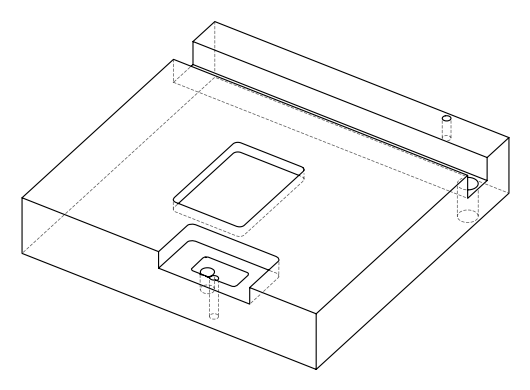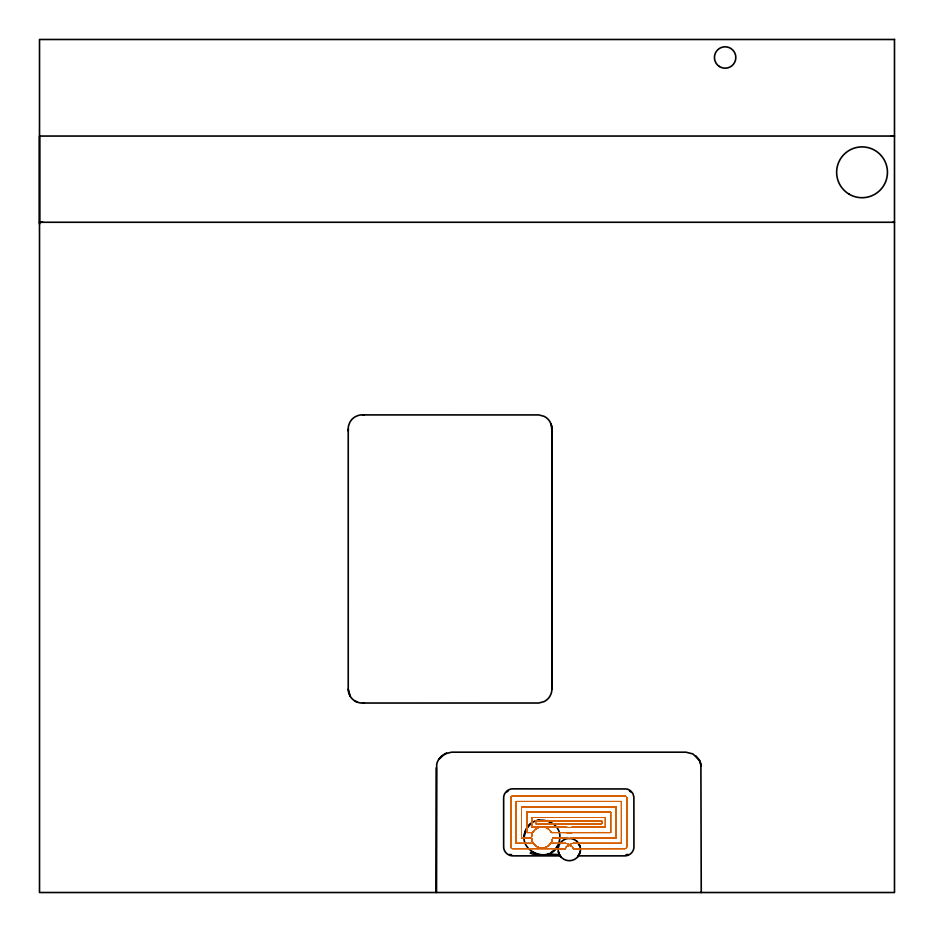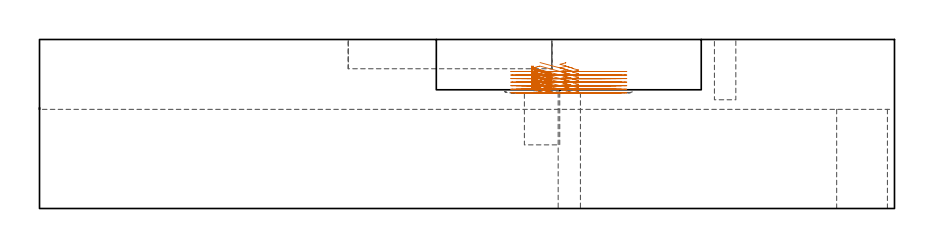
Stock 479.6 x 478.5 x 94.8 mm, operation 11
(PLAN: 14 operations, 10 tool changes, 88.9 min)
(1 SPOT_DRILL | STEP1HOLE_1 | NXT0321_9005460120000 | 0.04 min | 3080 mm3)
(2 SPOT_DRILL_1 | STEP1POCKET | NXT0321_9005460120000 | 0.06 min | 3549 mm3)
(3 SPOT_DRILL_2 | STEP1POCKET_1 | NXT0321_9005460120000 | 0.03 min | 1 mm3)
(4 INDEXABLE_INSERT_DRILL_THROUGH_HOLE_FROM_SOLID | STEP1HOLE | NXT0302_028 | 0.25 min | 60414 mm3)
(5 DRILL_THROUGH_HOLE_INTO_CENTER | STEP1HOLE_1 | NXT0301_042 | 0.29 min | 2613 mm3)
(6 DRILL_TO_ENLARGE_THROUGH_HOLE | STEP1HOLE_1 | NXT0301_096 | 0.3 min | 5891 mm3)
(7 DRILL_BLIND_HOLE_INTO_CENTER | STEP1POCKET | UGT0301_373 | 0.13 min | 3106 mm3)
(8 DRILL_BLIND_HOLE_INTO_CENTER_1 | STEP1POCKET_1 | NXT0301_042 | 0.14 min | 1287 mm3)
(9 DRILL_TO_ENLARGE_BLIND_HOLE | STEP1POCKET_1 | UGT0301_373 | 0.14 min | 2516 mm3)
(10 MILL_ROUGH_BLIND_HOLE_CONTOUR | STEP1POCKET | NXT0201_013 | Spiral | 1.55 min | 11217 mm3)
(11 MILL_RECTANGULAR_POCKET | POCKET_RECTANGULAR_STRAIGHT | UGT0201_086 | Follow Part, ap 2, ae 75% | 29.15 min | 69038 mm3)
(12 MILL_RECTANGULAR_POCKET_1 | POCKET_RECTANGULAR_STRAIGHT_1 | UGT0201_133 | Follow Part, ap 3.75, ae 75% | 16.54 min | 301875 mm3)
(13 MILL_SLOT | SLOT_PARTIAL_RECTANGULAR | UGT0201_133 | Follow Part, ap 3.75, ae 75% | 30.08 min | 251817 mm3)
(14 MILL_RECTANGULAR_SLOT | SLOT_RECTANGULAR | UGT0201_009 | Follow Part, ap 11.25, ae 75% | 10.24 min | 883080 mm3)
(TOOL NXT0321_9005460120000 | NC Spot Drill, 142deg, 12mm, Carbide, Uncoated | D12 PA142 FL30 Z2)
(TOOL NXT0302_028 | Index. Insert Drill 28.5mm [880-D2850L32-03] | D28.5 PA176 FL86 Z2)
(TOOL NXT0301_042 | Carbide Drill 7.1mm [860.1-0710-057A1-MM 2214] | D7.1 PA140 FL85 Z2)
(TOOL NXT0301_096 | Carbide Drill 12.5mm [860.1-1250-063A1-MM 2214] | D12.5 PA140 FL77 Z2)
(TOOL UGT0301_373 | Twist Drill Flat Bottom 12 mm | D12 PA180 FL101 Z2)
(TOOL NXT0201_013 | ENDMILL 10mm | D10 FL30 Z4)
(TOOL UGT0201_086 | End Mill 8 mm | D8 R2 FL19 Z4)
(TOOL UGT0201_133 | Carbide End Mill 15.0 | D15 FL30 Z4)
(TOOL UGT0201_009 | End Mill 45 mm | D45 FL63 Z6)
(OP 11 MILL_RECTANGULAR_POCKET, part 2 of 2)
G0 X295.24 Y25.19 Z81.853
G1 X295.174 Y25.048 Z81.811 F250.
X295.042 Y24.69 Z81.709
X295.025 Y24.6 Z81.684
X292.026 Z80.881
X295.025 Z80.077
X295.042 Y24.69 Z80.053
X295.174 Y25.048 Z79.951
X295.263 Y25.239 Z79.894
X295.562 Y25.638 Z79.76
X295.942 Y25.961 Z79.627
X296.383 Y26.193 Z79.493
X296.587 Y26.251 Z79.436
X296.791 Y26.309 Z79.38
X297.221 Y26.347 Z79.264
X297.65 Y26.301 Z79.148
X298.063 Y26.175 Z79.033
X298.251 Y26.076 Z78.976
X298.7 Y25.765 Z78.829
X299.005 Y25.425 Z78.707
X299.256 Y24.989 Z78.572
X299.343 Y24.769 Z78.509
X299.367 Y24.685 Z78.485
X299.385 Y24.6 Z78.462
X302.375 Z77.661
X299.385 Z76.86
X328.4 F500.
G3 X329.4 Y25.6 R1.
G1 Y53.1
G3 X328.4 Y54.1 R1.
G1 X265.4
G3 X264.4 Y53.1 R1.
G1 Y25.6
G3 X265.4 Y24.6 R1.
G1 X295.025
G0 X280.77 Y38.6 Z81.853
G1 X295.554 Z77.892 F250.
X296.682 Y38.512 Z77.589
X297.205 Y38.429 Z77.447
X297.728 Y38.512 Z77.305
X298.856 Y38.6 Z77.002
X299.385 Z76.86
X315.4 F500.
Y40.1
X278.4
Y38.6
X295.025
G2 X297.205 Y38.429 R14.
X299.385 Y38.6 R14.
G1 X300.385
G0 X280.518 Y25.174 Z79.86
G1 X280.276 Y25.225 Z79.794 F250.
X279.186 Y25.651 Z79.48
X278.469 Y26.115 Z79.251
X278.434 Y26.14 Z79.239
X277.961 Y26.5 Z79.08
X277.264 Y27.245 Z78.807
X276.859 Y27.861 Z78.609
X276.813 Y27.941 Z78.585
X276.543 Y28.421 Z78.437
X276.332 Y28.982 Z78.276
X276.149 Y29.581 Z78.109
X276.058 Y30.101 Z77.967
X276.01 Y30.736 Z77.797
X276.008 Y31.254 Z77.658
X276.093 Y31.858 Z77.494
X276.209 Y32.499 Z77.32
X276.214 Y32.515 Z77.315
X276.676 Y33.653 Z76.986
X276.787 Y33.848 Z76.926
X276.927 Y34.054 Z76.859
X277.015 Y34.179 Z76.818
X277.39 Y34.71 Z76.644
X277.974 Y35.283 Z76.425
X278.58 Y35.779 Z76.215
X279.127 Y36.095 Z76.046
X279.715 Y36.384 Z75.87
X280.269 Y36.556 Z75.715
X280.831 Y36.706 Z75.559
X281.411 Y36.765 Z75.403
X281.989 Y36.803 Z75.247
X282.535 Y36.756 Z75.101
X283.143 Y36.666 Z74.936
X283.393 Y36.6 Z74.867
X295.025 F500.
G2 X297.205 Y36.4 R12.
X299.385 Y36.6 R12.
G1 X317.4
Y42.1
X276.4
Y36.6
X280.433
G0 X276.722 Y28.102 Z79.86
G1 X276.543 Y28.421 Z79.762 F250.
X276.332 Y28.982 Z79.601
X276.149 Y29.581 Z79.434
X276.058 Y30.101 Z79.292
X276.01 Y30.736 Z79.122
X276.008 Y31.254 Z78.983
X276.093 Y31.858 Z78.819
X276.209 Y32.499 Z78.645
X276.214 Y32.515 Z78.64
X276.676 Y33.653 Z78.311
X276.787 Y33.848 Z78.251
X276.927 Y34.054 Z78.184
X277.015 Y34.179 Z78.143
X277.39 Y34.71 Z77.969
X277.974 Y35.283 Z77.75
X278.58 Y35.779 Z77.54
X279.127 Y36.095 Z77.371
X279.715 Y36.384 Z77.195
X280.269 Y36.556 Z77.04
X280.831 Y36.706 Z76.884
X281.411 Y36.765 Z76.728
X281.989 Y36.803 Z76.572
X282.535 Y36.756 Z76.426
X283.143 Y36.666 Z76.261
X283.402 Y36.598 Z76.189
X283.668 Y36.528 Z76.115
X284.276 Y36.29 Z75.94
X284.836 Y36.019 Z75.774
X285.045 Y35.879 Z75.706
X285.421 Y35.624 Z75.585
X285.886 Y35.257 Z75.426
X286.507 Y34.589 Z75.182
X286.555 Y34.536 Z75.162
X286.809 Y34.168 Z75.043
X287.138 Y33.6 Z74.867
X295.025 F500.
G2 X297.205 Y33.332 R9.
X299.385 Y33.6 R9.
G1 X320.4
Y45.1
X273.4
Y33.6
X276.647
G0 X276.016 Y31.315 Z79.86
G1 X276.008 Y31.254 Z79.843 F250.
X276.01 Y30.736 Z79.705
X276.058 Y30.101 Z79.534
X276.149 Y29.581 Z79.393
X276.332 Y28.982 Z79.225
X276.543 Y28.421 Z79.064
X276.813 Y27.941 Z78.917
X276.859 Y27.861 Z78.892
X277.313 Y27.189 Z78.674
X277.839 Y26.624 Z78.467
X277.961 Y26.5 Z78.421
X278.434 Y26.14 Z78.262
X278.469 Y26.115 Z78.25
X279.186 Y25.651 Z78.021
X280.276 Y25.225 Z77.708
X280.817 Y25.111 Z77.559
X281.434 Y25.019 Z77.392
X281.949 Y25.001 Z77.254
X282.568 Y25.047 Z77.088
X283.106 Y25.121 Z76.942
X283.692 Y25.294 Z76.779
X284.33 Y25.513 Z76.598
X284.802 Y25.779 Z76.453
X285.384 Y26.134 Z76.27
X286.008 Y26.685 Z76.047
X286.563 Y27.291 Z75.827
X287. Y27.933 Z75.619
X287.135 Y28.155 Z75.549
X287.203 Y28.3 Z75.506
X287.479 Y29.004 Z75.304
X287.649 Y29.56 Z75.148
X287.666 Y29.665 Z75.119
X287.735 Y30.125 Z74.995
X287.789 Y30.6 Z74.867
X295.025 F500.
G2 X297.205 Y30.19 R6.
X299.385 Y30.6 R6.
G1 X323.4
Y48.1
X270.4
Y30.6
X276.02
G0 X277.095 Y34.292 Z79.86
G1 X276.787 Y33.848 Z79.715 F250.
X276.676 Y33.653 Z79.655
X276.65 Y33.609 Z79.641
X276.209 Y32.499 Z79.321
X276.093 Y31.858 Z79.147
X276.008 Y31.254 Z78.983
X276.01 Y30.736 Z78.845
X276.058 Y30.101 Z78.674
X276.149 Y29.581 Z78.532
X276.332 Y28.982 Z78.365
X276.543 Y28.421 Z78.204
X276.813 Y27.941 Z78.056
X276.859 Y27.861 Z78.032
X277.313 Y27.189 Z77.814
X277.839 Y26.624 Z77.607
X277.961 Y26.5 Z77.561
X278.434 Y26.14 Z77.402
X278.469 Y26.115 Z77.39
X279.186 Y25.651 Z77.161
X280.276 Y25.225 Z76.848
X280.817 Y25.111 Z76.699
X281.434 Y25.019 Z76.532
X281.949 Y25.001 Z76.394
X282.568 Y25.047 Z76.228
X283.106 Y25.121 Z76.082
X283.692 Y25.294 Z75.919
X284.33 Y25.513 Z75.738
X284.802 Y25.779 Z75.593
X285.384 Y26.134 Z75.41
X286.008 Y26.685 Z75.187
X286.563 Y27.291 Z74.967
X286.773 Y27.6 Z74.867
X295.025 F500.
G2 X297.205 Y26.661 R3.
X299.385 Y27.6 R3.
G1 X326.4
Y51.1
X267.4
Y27.6
X277.03
G0 X295.24 Y25.19 Z79.86
G1 X295.174 Y25.048 Z79.818 F250.
X295.042 Y24.69 Z79.716
X295.025 Y24.6 Z79.691
X292.026 Z78.888
X295.025 Z78.084
X295.042 Y24.69 Z78.059
X295.174 Y25.048 Z77.957
X295.263 Y25.239 Z77.901
X295.562 Y25.638 Z77.767
X295.942 Y25.961 Z77.633
X296.383 Y26.193 Z77.5
X296.587 Y26.251 Z77.443
X296.791 Y26.309 Z77.386
X297.221 Y26.347 Z77.271
X297.65 Y26.301 Z77.155
X298.063 Y26.175 Z77.039
X298.251 Y26.076 Z76.982
X298.7 Y25.765 Z76.836
X299.005 Y25.425 Z76.713
X299.256 Y24.989 Z76.579
X299.343 Y24.769 Z76.515
X299.367 Y24.685 Z76.492
X299.385 Y24.6 Z76.469
X302.375 Z75.668
X299.385 Z74.867
X328.4 F500.
G3 X329.4 Y25.6 R1.
G1 Y53.1
G3 X328.4 Y54.1 R1.
G1 X265.4
G3 X264.4 Y53.1 R1.
G1 Y25.6
G3 X265.4 Y24.6 R1.
G1 X295.025
G0 X280.77 Y38.6 Z79.86
G1 X295.554 Z75.899 F250.
X296.682 Y38.512 Z75.595
X297.205 Y38.429 Z75.453
X297.728 Y38.512 Z75.312
X298.856 Y38.6 Z75.008
X299.385 Z74.867
X315.4 F500.
Y40.1
X278.4
Y38.6
X295.025
G2 X297.205 Y38.429 R14.
X299.385 Y38.6 R14.
G1 X300.385
G0 X280.518 Y25.174 Z77.867
G1 X280.276 Y25.225 Z77.8 F250.
X279.186 Y25.651 Z77.487
X278.462 Y26.12 Z77.255
X278.438 Y26.136 Z77.248
X277.96 Y26.501 Z77.087
X277.264 Y27.245 Z76.814
X276.862 Y27.856 Z76.617
X276.754 Y28.046 Z76.559
X276.543 Y28.422 Z76.443
X276.334 Y28.979 Z76.284
X276.149 Y29.581 Z76.115
X276.058 Y30.102 Z75.973
X276.01 Y30.727 Z75.806
X276.008 Y31.255 Z75.664
X276.091 Y31.849 Z75.503
X276.208 Y32.496 Z75.327
X276.214 Y32.515 Z75.322
X276.374 Y32.93 Z75.203
X276.65 Y33.609 Z75.006
X276.788 Y33.849 Z74.932
X276.92 Y34.044 Z74.869
X277.389 Y34.708 Z74.651
X277.976 Y35.284 Z74.431
X278.581 Y35.78 Z74.221
X279.118 Y36.091 Z74.055
X279.715 Y36.385 Z73.877
X280.259 Y36.554 Z73.724
X280.832 Y36.707 Z73.565
X281.401 Y36.764 Z73.412
X281.991 Y36.803 Z73.254
X282.526 Y36.758 Z73.11
X283.143 Y36.666 Z72.942
X283.393 Y36.6 Z72.873
X295.019 F500.
G2 X297.202 Y36.4 R12.
X299.385 Y36.6 R12.
G1 X317.4
Y42.1
X276.4
Y36.6
X280.433
G0 X276.722 Y28.103 Z77.867
G1 X276.543 Y28.422 Z77.769 F250.
X276.334 Y28.979 Z77.609
X276.149 Y29.581 Z77.44
X276.058 Y30.102 Z77.298
X276.01 Y30.727 Z77.131
X276.008 Y31.255 Z76.989
X276.091 Y31.849 Z76.828
X276.208 Y32.496 Z76.652
X276.214 Y32.515 Z76.647
X276.374 Y32.93 Z76.528
X276.65 Y33.609 Z76.331
X276.788 Y33.849 Z76.257
X276.92 Y34.044 Z76.194
X277.389 Y34.708 Z75.976
X277.976 Y35.284 Z75.756
X278.581 Y35.78 Z75.546
X279.118 Y36.091 Z75.38
X279.715 Y36.385 Z75.202
X280.259 Y36.554 Z75.049
X280.832 Y36.707 Z74.89
X281.401 Y36.764 Z74.737
X281.991 Y36.803 Z74.579
X282.526 Y36.758 Z74.435
X283.143 Y36.666 Z74.268
X283.67 Y36.527 Z74.122
X284.267 Y36.294 Z73.95
X284.836 Y36.019 Z73.78
X285.039 Y35.883 Z73.715
X285.422 Y35.623 Z73.591
X285.885 Y35.258 Z73.433
X286.505 Y34.592 Z73.189
X286.556 Y34.534 Z73.168
X286.805 Y34.176 Z73.052
X287.138 Y33.6 Z72.873
X295.019 F500.
G2 X297.202 Y33.331 R9.
X299.385 Y33.6 R9.
G1 X320.4
Y45.1
X273.4
Y33.6
X276.647
G0 X276.016 Y31.315 Z77.867
G1 X276.008 Y31.255 Z77.85 F250.
X276.01 Y30.727 Z77.709
X276.058 Y30.102 Z77.541
X276.149 Y29.581 Z77.399
X276.334 Y28.979 Z77.231
X276.543 Y28.422 Z77.071
X276.754 Y28.046 Z76.955
X276.862 Y27.856 Z76.897
X277.264 Y27.245 Z76.701
X277.313 Y27.189 Z76.681
X277.845 Y26.617 Z76.472
X277.96 Y26.501 Z76.428
X278.438 Y26.136 Z76.267
X278.462 Y26.12 Z76.259
X279.186 Y25.651 Z76.028
X280.276 Y25.225 Z75.714
X280.817 Y25.111 Z75.566
X281.434 Y25.019 Z75.399
X281.949 Y25.001 Z75.261
X282.568 Y25.047 Z75.095
X283.106 Y25.121 Z74.949
X283.692 Y25.294 Z74.785
X284.331 Y25.513 Z74.604
X284.802 Y25.779 Z74.46
X285.384 Y26.134 Z74.277
X286.009 Y26.686 Z74.054
X286.563 Y27.291 Z73.834
X287. Y27.933 Z73.625
X287.135 Y28.155 Z73.556
X287.205 Y28.304 Z73.512
X287.478 Y29.004 Z73.31
X287.649 Y29.56 Z73.155
X287.666 Y29.665 Z73.126
X287.736 Y30.129 Z73.
X287.789 Y30.6 Z72.873
X295.019 F500.
G2 X297.202 Y30.189 R6.
X299.385 Y30.6 R6.
G1 X323.4
Y48.1
X270.4
Y30.6
X276.02
G0 X277.095 Y34.291 Z77.867
G1 X276.92 Y34.044 Z77.786 F250.
X276.788 Y33.849 Z77.722
X276.65 Y33.609 Z77.648
X276.208 Y32.496 Z77.327
X276.091 Y31.849 Z77.151
X276.008 Y31.255 Z76.99
X276.01 Y30.727 Z76.849
X276.058 Y30.102 Z76.681
X276.149 Y29.581 Z76.539
X276.334 Y28.979 Z76.37
X276.543 Y28.422 Z76.211
X276.754 Y28.046 Z76.095
X276.862 Y27.856 Z76.037
X277.264 Y27.245 Z75.841
X277.313 Y27.189 Z75.821
X277.845 Y26.617 Z75.612
X277.96 Y26.501 Z75.568
X278.438 Y26.136 Z75.407
X278.462 Y26.12 Z75.399
X279.186 Y25.651 Z75.168
X280.276 Y25.225 Z74.854
X280.817 Y25.111 Z74.706
X281.434 Y25.019 Z74.539
X281.949 Y25.001 Z74.401
X282.568 Y25.047 Z74.235
X283.106 Y25.121 Z74.089
X283.692 Y25.294 Z73.925
X284.331 Y25.513 Z73.744
X284.802 Y25.779 Z73.599
X285.384 Y26.134 Z73.417
X286.009 Y26.686 Z73.193
X286.563 Y27.291 Z72.974
X286.773 Y27.6 Z72.873
X295.019 F500.
G2 X297.202 Y26.658 R3.
X299.385 Y27.6 R3.
G1 X326.4
Y51.1
X267.4
Y27.6
X277.03
G0 X295.244 Y25.193 Z77.867
G1 X295.067 Y24.806 Z77.753 F250.
X295.019 Y24.6 Z77.696
X292.026 Z76.894
X295.019 Z76.091
X295.067 Y24.806 Z76.035
X295.272 Y25.254 Z75.903
X295.57 Y25.647 Z75.771
X295.946 Y25.965 Z75.639
X296.383 Y26.193 Z75.507
X296.586 Y26.251 Z75.45
X296.79 Y26.309 Z75.393
X297.221 Y26.347 Z75.277
X297.65 Y26.302 Z75.162
X298.063 Y26.176 Z75.046
X298.25 Y26.076 Z74.989
X298.7 Y25.765 Z74.842
X299.005 Y25.425 Z74.72
X299.256 Y24.989 Z74.585
X299.343 Y24.769 Z74.522
X299.367 Y24.685 Z74.499
X299.385 Y24.6 Z74.475
X302.375 Z73.674
X299.385 Z72.873
X328.4 F500.
G3 X329.4 Y25.6 R1.
G1 Y53.1
G3 X328.4 Y54.1 R1.
G1 X265.4
G3 X264.4 Y53.1 R1.
G1 Y25.6
G3 X265.4 Y24.6 R1.
G1 X295.019
G0 X280.77 Y38.6 Z77.867
G1 X295.549 Z73.907 F250.
X296.679 Y38.511 Z73.603
X297.202 Y38.429 Z73.461
X297.725 Y38.511 Z73.319
X298.856 Y38.6 Z73.015
X299.385 Z72.873
X315.4 F500.
Y40.1
X278.4
Y38.6
X295.019
G2 X297.202 Y38.429 R14.
X299.385 Y38.6 R14.
G1 X300.385
G0 X280.518 Y25.174 Z75.873
G1 X280.274 Y25.225 Z75.806 F250.
X279.185 Y25.651 Z75.493
X278.482 Y26.106 Z75.269
X278.438 Y26.136 Z75.254
X277.96 Y26.501 Z75.093
X277.264 Y27.245 Z74.82
X276.862 Y27.856 Z74.624
X276.753 Y28.048 Z74.565
X276.543 Y28.422 Z74.45
X276.334 Y28.979 Z74.291
X276.149 Y29.581 Z74.122
X276.058 Y30.102 Z73.98
X276.01 Y30.727 Z73.812
X276.008 Y31.255 Z73.671
X276.091 Y31.849 Z73.51
X276.208 Y32.496 Z73.334
X276.214 Y32.515 Z73.328
X276.374 Y32.93 Z73.209
X276.65 Y33.609 Z73.013
X276.788 Y33.849 Z72.939
X276.92 Y34.044 Z72.876
X277.389 Y34.708 Z72.658
X277.976 Y35.284 Z72.437
X278.581 Y35.78 Z72.228
X279.118 Y36.091 Z72.062
X279.715 Y36.385 Z71.883
X280.259 Y36.554 Z71.731
X280.832 Y36.707 Z71.572
X281.401 Y36.764 Z71.419
X281.991 Y36.803 Z71.26
X282.526 Y36.758 Z71.116
X283.143 Y36.666 Z70.949
X283.393 Y36.6 Z70.88
X295.019 F500.
G2 X297.202 Y36.4 R12.
X299.385 Y36.6 R12.
G1 X317.4
Y42.1
X276.4
Y36.6
X280.433
G0 X276.722 Y28.103 Z75.873
G1 X276.543 Y28.422 Z75.775 F250.
X276.334 Y28.979 Z75.616
X276.149 Y29.581 Z75.447
X276.058 Y30.102 Z75.305
X276.01 Y30.727 Z75.137
X276.008 Y31.255 Z74.996
X276.091 Y31.849 Z74.835
X276.208 Y32.496 Z74.659
X276.214 Y32.515 Z74.653
X276.374 Y32.93 Z74.534
X276.65 Y33.609 Z74.338
X276.788 Y33.849 Z74.264
X276.92 Y34.044 Z74.201
X277.389 Y34.708 Z73.983
X277.976 Y35.284 Z73.763
X278.581 Y35.78 Z73.553
X279.118 Y36.091 Z73.387
X279.715 Y36.385 Z73.208
X280.259 Y36.554 Z73.056
X280.832 Y36.707 Z72.897
X281.401 Y36.764 Z72.744
X281.991 Y36.803 Z72.585
X282.526 Y36.758 Z72.441
X283.143 Y36.666 Z72.274
X283.67 Y36.527 Z72.128
X284.267 Y36.294 Z71.956
X284.836 Y36.019 Z71.787
X285.039 Y35.883 Z71.722
X285.422 Y35.623 Z71.598
X285.885 Y35.258 Z71.44
X286.505 Y34.592 Z71.196
X286.556 Y34.534 Z71.175
X286.805 Y34.176 Z71.058
X287.138 Y33.6 Z70.88
X295.019 F500.
G2 X297.202 Y33.331 R9.
X299.385 Y33.6 R9.
G1 X320.4
Y45.1
X273.4
Y33.6
X276.647
G0 X276.016 Y31.315 Z75.873
G1 X276.008 Y31.255 Z75.857 F250.
X276.01 Y30.727 Z75.716
X276.058 Y30.102 Z75.548
X276.149 Y29.581 Z75.406
X276.334 Y28.979 Z75.237
X276.543 Y28.422 Z75.078
X276.753 Y28.048 Z74.963
X276.862 Y27.856 Z74.904
X277.264 Y27.245 Z74.708
X277.313 Y27.189 Z74.688
X277.845 Y26.617 Z74.479
X277.96 Y26.501 Z74.435
X278.438 Y26.136 Z74.274
X278.482 Y26.106 Z74.259
X279.185 Y25.651 Z74.035
X280.274 Y25.225 Z73.721
X280.817 Y25.111 Z73.573
X281.434 Y25.019 Z73.406
X281.949 Y25.001 Z73.268
X282.568 Y25.047 Z73.101
X283.106 Y25.121 Z72.956
X283.692 Y25.294 Z72.792
X284.331 Y25.513 Z72.611
X284.802 Y25.779 Z72.466
X285.386 Y26.136 Z72.283
X286.008 Y26.685 Z72.06
X286.563 Y27.291 Z71.84
X287. Y27.933 Z71.632
X287.135 Y28.155 Z71.563
X287.205 Y28.304 Z71.518
X287.478 Y29.004 Z71.317
X287.649 Y29.56 Z71.161
X287.675 Y29.716 Z71.119
X287.736 Y30.127 Z71.008
X287.789 Y30.6 Z70.88
X295.019 F500.
G2 X297.202 Y30.189 R6.
X299.385 Y30.6 R6.
G1 X323.4
Y48.1
X270.4
Y30.6
X276.02
G0 X277.095 Y34.291 Z75.873
G1 X276.92 Y34.044 Z75.792 F250.
X276.788 Y33.849 Z75.729
X276.65 Y33.609 Z75.655
X276.208 Y32.496 Z75.334
X276.091 Y31.849 Z75.158
X276.008 Y31.255 Z74.997
X276.01 Y30.727 Z74.856
X276.058 Y30.102 Z74.688
X276.149 Y29.581 Z74.546
X276.334 Y28.979 Z74.377
X276.543 Y28.422 Z74.218
X276.753 Y28.048 Z74.103
X276.862 Y27.856 Z74.044
X277.264 Y27.245 Z73.848
X277.313 Y27.189 Z73.828
X277.845 Y26.617 Z73.618
X277.96 Y26.501 Z73.575
X278.438 Y26.136 Z73.414
X278.482 Y26.106 Z73.399
X279.185 Y25.651 Z73.175
X280.274 Y25.225 Z72.861
X280.817 Y25.111 Z72.713
X281.434 Y25.019 Z72.546
X281.949 Y25.001 Z72.408
X282.568 Y25.047 Z72.241
X283.106 Y25.121 Z72.096
X283.692 Y25.294 Z71.932
X284.331 Y25.513 Z71.751
X284.802 Y25.779 Z71.606
X285.386 Y26.136 Z71.423
X286.008 Y26.685 Z71.2
X286.563 Y27.291 Z70.98
X286.773 Y27.6 Z70.88
X295.019 F500.
G2 X297.202 Y26.658 R3.
X299.385 Y27.6 R3.
G1 X326.4
Y51.1
X267.4
Y27.6
X277.03
G0 X295.244 Y25.193 Z75.873
G1 X295.067 Y24.806 Z75.759 F250.
X295.019 Y24.6 Z75.703
X292.026 Z74.9
X295.019 Z74.098
X295.067 Y24.806 Z74.041
X295.272 Y25.254 Z73.909
X295.57 Y25.647 Z73.777
X295.946 Y25.965 Z73.645
X296.383 Y26.193 Z73.513
X296.586 Y26.251 Z73.457
X296.79 Y26.309 Z73.4
X297.221 Y26.347 Z73.284
X297.65 Y26.302 Z73.168
X298.063 Y26.176 Z73.053
X298.25 Y26.076 Z72.996
X298.7 Y25.765 Z72.849
X299.005 Y25.425 Z72.727
X299.256 Y24.989 Z72.592
X299.343 Y24.769 Z72.529
X299.367 Y24.685 Z72.505
X299.385 Y24.6 Z72.482
X302.375 Z71.681
X299.385 Z70.88
X328.4 F500.
G3 X329.4 Y25.6 R1.
G1 Y53.1
G3 X328.4 Y54.1 R1.
G1 X265.4
G3 X264.4 Y53.1 R1.
G1 Y25.6
G3 X265.4 Y24.6 R1.
G1 X295.019
G0 X280.77 Y38.6 Z75.873
G1 X295.549 Z71.913 F250.
X296.679 Y38.511 Z71.609
X297.202 Y38.429 Z71.468
X297.725 Y38.511 Z71.326
X298.856 Y38.6 Z71.022
X299.385 Z70.88
X315.4 F500.
Y40.1
X278.4
Y38.6
X295.019
G2 X297.202 Y38.429 R14.
X299.385 Y38.6 R14.
G1 X300.385
G0 X280.518 Y25.174 Z73.88
G1 X280.274 Y25.225 Z73.813 F250.
X279.185 Y25.651 Z73.5
X278.482 Y26.106 Z73.275
X278.438 Y26.136 Z73.261
X277.96 Y26.501 Z73.1
X277.264 Y27.245 Z72.827
X276.855 Y27.867 Z72.627
X276.543 Y28.422 Z72.457
X276.334 Y28.979 Z72.297
X276.149 Y29.581 Z72.129
X276.058 Y30.102 Z71.987
X276.01 Y30.727 Z71.819
X276.008 Y31.255 Z71.678
X276.091 Y31.849 Z71.517
X276.208 Y32.496 Z71.341
X276.214 Y32.515 Z71.335
X276.374 Y32.93 Z71.216
X276.65 Y33.609 Z71.02
X276.788 Y33.849 Z70.945
X276.92 Y34.044 Z70.882
X277.39 Y34.708 Z70.664
X277.98 Y35.288 Z70.443
X278.58 Y35.779 Z70.235
X279.118 Y36.091 Z70.068
X279.715 Y36.385 Z69.89
X280.259 Y36.554 Z69.737
X280.832 Y36.707 Z69.578
X281.401 Y36.764 Z69.425
X281.991 Y36.803 Z69.267
X282.526 Y36.758 Z69.123
X283.143 Y36.666 Z68.956
X283.393 Y36.6 Z68.887
X295.019 F500.
G2 X297.202 Y36.4 R12.
X299.385 Y36.6 R12.
G1 X317.4
Y42.1
X276.4
Y36.6
X280.433
G0 X276.722 Y28.103 Z73.88
G1 X276.543 Y28.422 Z73.782 F250.
X276.334 Y28.979 Z73.622
X276.149 Y29.581 Z73.454
X276.058 Y30.102 Z73.312
X276.01 Y30.727 Z73.144
X276.008 Y31.255 Z73.003
X276.091 Y31.849 Z72.842
X276.208 Y32.496 Z72.666
X276.214 Y32.515 Z72.66
X276.374 Y32.93 Z72.541
X276.65 Y33.609 Z72.345
X276.788 Y33.849 Z72.271
X276.92 Y34.044 Z72.207
X277.39 Y34.708 Z71.989
X277.98 Y35.288 Z71.768
X278.58 Y35.779 Z71.56
X279.118 Y36.091 Z71.393
X279.715 Y36.385 Z71.215
X280.259 Y36.554 Z71.062
X280.832 Y36.707 Z70.903
X281.401 Y36.764 Z70.75
X281.991 Y36.803 Z70.592
X282.526 Y36.758 Z70.448
X283.143 Y36.666 Z70.281
X283.67 Y36.527 Z70.135
X284.267 Y36.294 Z69.963
X284.836 Y36.019 Z69.794
X285.039 Y35.883 Z69.728
X285.422 Y35.623 Z69.604
X285.885 Y35.258 Z69.446
X286.505 Y34.592 Z69.203
X286.556 Y34.534 Z69.182
X286.805 Y34.176 Z69.065
X287.138 Y33.6 Z68.887
X295.019 F500.
G2 X297.202 Y33.331 R9.
X299.385 Y33.6 R9.
G1 X320.4
Y45.1
X273.4
Y33.6
X276.647
G0 X276.016 Y31.315 Z73.88
G1 X276.008 Y31.255 Z73.864 F250.
X276.01 Y30.727 Z73.722
X276.058 Y30.102 Z73.554
X276.149 Y29.581 Z73.413
X276.334 Y28.979 Z73.244
X276.543 Y28.422 Z73.084
X276.855 Y27.867 Z72.914
X277.264 Y27.245 Z72.714
X277.313 Y27.189 Z72.694
X277.845 Y26.617 Z72.485
X277.96 Y26.501 Z72.441
X278.438 Y26.136 Z72.28
X278.482 Y26.106 Z72.266
X279.185 Y25.651 Z72.042
X280.274 Y25.225 Z71.728
X280.817 Y25.111 Z71.58
X281.434 Y25.019 Z71.412
X281.949 Y25.001 Z71.274
X282.568 Y25.047 Z71.108
X283.106 Y25.121 Z70.962
X283.692 Y25.294 Z70.799
X284.331 Y25.513 Z70.618
X284.802 Y25.779 Z70.473
X285.386 Y26.136 Z70.29
X286.008 Y26.685 Z70.067
X286.563 Y27.291 Z69.847
X287. Y27.933 Z69.639
X287.135 Y28.155 Z69.569
X287.205 Y28.304 Z69.525
X287.478 Y29.004 Z69.324
X287.649 Y29.56 Z69.168
X287.675 Y29.716 Z69.125
X287.736 Y30.127 Z69.014
X287.789 Y30.6 Z68.887
X295.019 F500.
G2 X297.202 Y30.189 R6.
X299.385 Y30.6 R6.
G1 X323.4
Y48.1
X270.4
Y30.6
X276.02
G0 X277.095 Y34.291 Z73.88
G1 X276.92 Y34.044 Z73.799 F250.
X276.788 Y33.849 Z73.736
X276.65 Y33.609 Z73.662
X276.208 Y32.496 Z73.341
X276.091 Y31.849 Z73.165
X276.008 Y31.255 Z73.004
X276.01 Y30.727 Z72.862
X276.058 Y30.102 Z72.694
X276.149 Y29.581 Z72.552
X276.334 Y28.979 Z72.384
X276.543 Y28.422 Z72.224
X276.855 Y27.867 Z72.054
X277.264 Y27.245 Z71.854
X277.313 Y27.189 Z71.834
X277.845 Y26.617 Z71.625
X277.96 Y26.501 Z71.581
X278.438 Y26.136 Z71.42
X278.482 Y26.106 Z71.406
X279.185 Y25.651 Z71.181
X280.274 Y25.225 Z70.868
X280.817 Y25.111 Z70.719
X281.434 Y25.019 Z70.552
X281.949 Y25.001 Z70.414
X282.568 Y25.047 Z70.248
X283.106 Y25.121 Z70.102
X283.692 Y25.294 Z69.939
X284.331 Y25.513 Z69.758
X284.802 Y25.779 Z69.613
X285.386 Y26.136 Z69.429
X286.008 Y26.685 Z69.207
X286.563 Y27.291 Z68.987
X286.773 Y27.6 Z68.887
X295.019 F500.
G2 X297.202 Y26.658 R3.
X299.385 Y27.6 R3.
G1 X326.4
Y51.1
X267.4
Y27.6
X277.03
G0 X295.244 Y25.193 Z73.88
G1 X295.067 Y24.806 Z73.766 F250.
X295.019 Y24.6 Z73.709
X292.026 Z72.907
X295.019 Z72.105
X295.067 Y24.806 Z72.048
X295.272 Y25.254 Z71.916
X295.57 Y25.647 Z71.784
X295.946 Y25.965 Z71.652
X296.383 Y26.193 Z71.52
X296.586 Y26.251 Z71.463
X296.79 Y26.309 Z71.407
X297.221 Y26.347 Z71.291
X297.65 Y26.302 Z71.175
X298.063 Y26.176 Z71.059
X298.25 Y26.076 Z71.002
X298.7 Y25.765 Z70.856
X299.005 Y25.425 Z70.733
X299.256 Y24.989 Z70.599
X299.343 Y24.769 Z70.535
X299.367 Y24.685 Z70.512
X299.385 Y24.6 Z70.489
X302.375 Z69.688
X299.385 Z68.887
X328.4 F500.
G3 X329.4 Y25.6 R1.
G1 Y53.1
G3 X328.4 Y54.1 R1.
G1 X265.4
G3 X264.4 Y53.1 R1.
G1 Y25.6
G3 X265.4 Y24.6 R1.
G1 X295.019
G0 X280.77 Y38.6 Z73.88
G1 X295.549 Z69.92 F250.
X296.679 Y38.511 Z69.616
X297.202 Y38.429 Z69.474
X297.725 Y38.511 Z69.332
X298.856 Y38.6 Z69.028
X299.385 Z68.887
X315.4 F500.
Y40.1
X278.4
Y38.6
X295.019
G2 X297.202 Y38.429 R14.
X299.385 Y38.6 R14.
G1 X300.385
G0 X280.518 Y25.174 Z71.887
G1 X280.274 Y25.225 Z71.82 F250.
X279.185 Y25.651 Z71.506
X278.482 Y26.106 Z71.282
X278.438 Y26.136 Z71.268
X277.96 Y26.501 Z71.107
X277.264 Y27.245 Z70.834
X276.855 Y27.867 Z70.634
X276.543 Y28.422 Z70.464
X276.334 Y28.979 Z70.304
X276.149 Y29.581 Z70.135
X276.058 Y30.102 Z69.993
X276.01 Y30.727 Z69.826
X276.008 Y31.255 Z69.684
X276.091 Y31.849 Z69.523
X276.208 Y32.496 Z69.347
X276.214 Y32.515 Z69.342
X276.374 Y32.93 Z69.223
X276.65 Y33.609 Z69.026
X276.788 Y33.849 Z68.952
X276.92 Y34.044 Z68.889
X277.39 Y34.709 Z68.671
X277.979 Y35.287 Z68.45
X278.58 Y35.779 Z68.242
X279.118 Y36.091 Z68.075
X279.715 Y36.385 Z67.897
X280.259 Y36.554 Z67.744
X280.832 Y36.707 Z67.585
X281.401 Y36.764 Z67.432
X281.991 Y36.803 Z67.274
X282.526 Y36.758 Z67.13
X283.143 Y36.666 Z66.963
X283.393 Y36.6 Z66.893
X295.019 F500.
G2 X297.202 Y36.4 R12.
X299.385 Y36.6 R12.
G1 X317.4
Y42.1
X276.4
Y36.6
X280.433
G0 X276.722 Y28.103 Z71.887
G1 X276.543 Y28.422 Z71.789 F250.
X276.334 Y28.979 Z71.629
X276.149 Y29.581 Z71.46
X276.058 Y30.102 Z71.319
X276.01 Y30.727 Z71.151
X276.008 Y31.255 Z71.009
X276.091 Y31.849 Z70.848
X276.208 Y32.496 Z70.672
X276.214 Y32.515 Z70.667
X276.374 Y32.93 Z70.548
X276.65 Y33.609 Z70.351
X276.788 Y33.849 Z70.277
X276.92 Y34.044 Z70.214
X277.39 Y34.709 Z69.996
X277.979 Y35.287 Z69.775
X278.58 Y35.779 Z69.567
X279.118 Y36.091 Z69.4
X279.715 Y36.385 Z69.222
X280.259 Y36.554 Z69.069
X280.832 Y36.707 Z68.91
X281.401 Y36.764 Z68.757
X281.991 Y36.803 Z68.599
X282.526 Y36.758 Z68.455
X283.143 Y36.666 Z68.288
X283.67 Y36.527 Z68.142
X284.267 Y36.294 Z67.97
X284.836 Y36.019 Z67.8
X285.039 Y35.883 Z67.735
X285.422 Y35.623 Z67.611
X285.885 Y35.258 Z67.453
X286.505 Y34.592 Z67.209
X286.556 Y34.534 Z67.188
X286.805 Y34.176 Z67.072
X287.138 Y33.6 Z66.893
X295.019 F500.
G2 X297.202 Y33.331 R9.
X299.385 Y33.6 R9.
G1 X320.4
Y45.1
X273.4
Y33.6
X276.647
G0 X276.016 Y31.315 Z71.887
G1 X276.008 Y31.255 Z71.87 F250.
X276.01 Y30.727 Z71.729
X276.058 Y30.102 Z71.561
X276.149 Y29.581 Z71.419
X276.334 Y28.979 Z71.251
X276.543 Y28.422 Z71.091
X276.855 Y27.867 Z70.921
X277.264 Y27.245 Z70.721
X277.313 Y27.189 Z70.701
X277.845 Y26.617 Z70.492
X277.96 Y26.501 Z70.448
X278.438 Y26.136 Z70.287
X278.482 Y26.106 Z70.273
X279.185 Y25.651 Z70.048
X280.274 Y25.225 Z69.735
X280.817 Y25.111 Z69.586
X281.434 Y25.019 Z69.419
X281.949 Y25.001 Z69.281
X282.568 Y25.047 Z69.115
X283.106 Y25.121 Z68.969
X283.692 Y25.294 Z68.805
X284.331 Y25.513 Z68.624
X284.802 Y25.779 Z68.48
X285.386 Y26.136 Z68.296
X286.008 Y26.685 Z68.074
X286.563 Y27.291 Z67.854
X287. Y27.933 Z67.645
X287.135 Y28.155 Z67.576
X287.205 Y28.304 Z67.532
X287.478 Y29.004 Z67.33
X287.649 Y29.56 Z67.175
X287.675 Y29.716 Z67.132
X287.736 Y30.127 Z67.021
X287.789 Y30.6 Z66.893
X295.019 F500.
G2 X297.202 Y30.189 R6.
X299.385 Y30.6 R6.
G1 X323.4
Y48.1
X270.4
Y30.6
X276.02
G0 X277.095 Y34.291 Z71.887
G1 X276.92 Y34.044 Z71.806 F250.
X276.788 Y33.849 Z71.742
X276.65 Y33.609 Z71.668
X276.208 Y32.496 Z71.347
X276.091 Y31.849 Z71.171
X276.008 Y31.255 Z71.01
X276.01 Y30.727 Z70.869
X276.058 Y30.102 Z70.701
X276.149 Y29.581 Z70.559
X276.334 Y28.979 Z70.391
X276.543 Y28.422 Z70.231
X276.855 Y27.867 Z70.06
X277.264 Y27.245 Z69.861
X277.313 Y27.189 Z69.841
X277.845 Y26.617 Z69.632
X277.96 Y26.501 Z69.588
X278.438 Y26.136 Z69.427
X278.482 Y26.106 Z69.413
X279.185 Y25.651 Z69.188
X280.274 Y25.225 Z68.875
X280.817 Y25.111 Z68.726
X281.434 Y25.019 Z68.559
X281.949 Y25.001 Z68.421
X282.568 Y25.047 Z68.255
X283.106 Y25.121 Z68.109
X283.692 Y25.294 Z67.945
X284.331 Y25.513 Z67.764
X284.802 Y25.779 Z67.619
X285.386 Y26.136 Z67.436
X286.008 Y26.685 Z67.214
X286.563 Y27.291 Z66.994
X286.773 Y27.6 Z66.893
X295.019 F500.
G2 X297.202 Y26.658 R3.
X299.385 Y27.6 R3.
G1 X326.4
Y51.1
X267.4
Y27.6
X277.03
G0 X295.244 Y25.193 Z71.887
G1 X295.067 Y24.806 Z71.773 F250.
X295.019 Y24.6 Z71.716
X292.026 Z70.914
X295.019 Z70.112
X295.067 Y24.806 Z70.055
X295.272 Y25.254 Z69.923
X295.57 Y25.647 Z69.791
X295.946 Y25.965 Z69.659
X296.383 Y26.193 Z69.527
X296.586 Y26.251 Z69.47
X296.79 Y26.309 Z69.413
X297.221 Y26.347 Z69.297
X297.65 Y26.302 Z69.182
X298.063 Y26.176 Z69.066
X298.25 Y26.076 Z69.009
X298.7 Y25.765 Z68.862
X299.005 Y25.425 Z68.74
X299.256 Y24.989 Z68.605
X299.343 Y24.769 Z68.542
X299.367 Y24.685 Z68.519
X299.385 Y24.6 Z68.495
X302.375 Z67.694
X299.385 Z66.893
X328.4 F500.
G3 X329.4 Y25.6 R1.
G1 Y53.1
G3 X328.4 Y54.1 R1.
G1 X265.4
G3 X264.4 Y53.1 R1.
G1 Y25.6
G3 X265.4 Y24.6 R1.
G1 X295.019
G0 X280.77 Y38.6 Z71.887
G1 X295.549 Z67.927 F250.
X296.679 Y38.511 Z67.623
X297.202 Y38.429 Z67.481
X297.725 Y38.511 Z67.339
X298.856 Y38.6 Z67.035
X299.385 Z66.893
X315.4 F500.
Y40.1
X278.4
Y38.6
X295.019
G2 X297.202 Y38.429 R14.
X299.385 Y38.6 R14.
G1 X300.385
G0 X280.518 Y25.174 Z69.893
G1 X280.274 Y25.225 Z69.827 F250.
X279.185 Y25.651 Z69.513
X278.482 Y26.106 Z69.289
X278.438 Y26.136 Z69.274
X277.96 Y26.501 Z69.113
X277.264 Y27.245 Z68.84
X276.855 Y27.867 Z68.641
X276.543 Y28.422 Z68.47
X276.334 Y28.979 Z68.311
X276.149 Y29.581 Z68.142
X276.058 Y30.102 Z68.
X276.01 Y30.727 Z67.832
X276.008 Y31.255 Z67.691
X276.091 Y31.849 Z67.53
X276.208 Y32.496 Z67.354
X276.214 Y32.515 Z67.348
X276.374 Y32.93 Z67.229
X276.65 Y33.609 Z67.033
X276.788 Y33.849 Z66.959
X276.92 Y34.044 Z66.896
X277.39 Y34.709 Z66.678
X277.977 Y35.286 Z66.457
X278.58 Y35.779 Z66.248
X279.118 Y36.091 Z66.082
X279.715 Y36.385 Z65.903
X280.259 Y36.554 Z65.751
X280.832 Y36.707 Z65.592
X281.401 Y36.764 Z65.439
X281.991 Y36.803 Z65.28
X282.526 Y36.758 Z65.136
X283.143 Y36.666 Z64.969
X283.393 Y36.6 Z64.9
X295.019 F500.
G2 X297.202 Y36.4 R12.
X299.385 Y36.6 R12.
G1 X317.4
Y42.1
X276.4
Y36.6
X280.433
G0 X276.722 Y28.103 Z69.893
G1 X276.543 Y28.422 Z69.795 F250.
X276.334 Y28.979 Z69.636
X276.149 Y29.581 Z69.467
X276.058 Y30.102 Z69.325
X276.01 Y30.727 Z69.157
X276.008 Y31.255 Z69.016
X276.091 Y31.849 Z68.855
X276.208 Y32.496 Z68.679
X276.214 Y32.515 Z68.673
X276.374 Y32.93 Z68.554
X276.65 Y33.609 Z68.358
X276.788 Y33.849 Z68.284
X276.92 Y34.044 Z68.221
X277.39 Y34.709 Z68.003
X277.977 Y35.286 Z67.782
X278.58 Y35.779 Z67.573
X279.118 Y36.091 Z67.407
X279.715 Y36.385 Z67.228
X280.259 Y36.554 Z67.076
X280.832 Y36.707 Z66.917
X281.401 Y36.764 Z66.764
X281.991 Y36.803 Z66.605
X282.526 Y36.758 Z66.461
X283.143 Y36.666 Z66.294
X283.67 Y36.527 Z66.148
X284.267 Y36.294 Z65.976
X284.833 Y36.02 Z65.808
X285.155 Y35.804 Z65.704
X285.422 Y35.623 Z65.618
X285.885 Y35.258 Z65.46
X286.505 Y34.592 Z65.216
X286.556 Y34.534 Z65.195
X286.805 Y34.176 Z65.078
X287.138 Y33.6 Z64.9
X295.019 F500.
G2 X297.202 Y33.331 R9.
X299.385 Y33.6 R9.
G1 X320.4
Y45.1
X273.4
Y33.6
X276.647
G0 X276.016 Y31.315 Z69.893
G1 X276.008 Y31.255 Z69.877 F250.
X276.01 Y30.727 Z69.736
X276.058 Y30.102 Z69.568
X276.149 Y29.581 Z69.426
X276.334 Y28.979 Z69.257
X276.543 Y28.422 Z69.098
X276.855 Y27.867 Z68.927
X277.264 Y27.245 Z68.728
X277.313 Y27.189 Z68.708
X277.845 Y26.617 Z68.499
X277.96 Y26.501 Z68.455
X278.438 Y26.136 Z68.294
X278.482 Y26.106 Z68.279
X279.185 Y25.651 Z68.055
X280.274 Y25.225 Z67.741
X280.817 Y25.111 Z67.593
X281.434 Y25.019 Z67.426
X281.949 Y25.001 Z67.288
X282.568 Y25.047 Z67.121
X283.106 Y25.121 Z66.976
X283.692 Y25.294 Z66.812
X284.331 Y25.513 Z66.631
X284.802 Y25.779 Z66.486
X285.386 Y26.136 Z66.303
X286.008 Y26.685 Z66.08
X286.563 Y27.291 Z65.86
X287. Y27.933 Z65.652
X287.135 Y28.155 Z65.583
X287.205 Y28.304 Z65.538
X287.478 Y29.004 Z65.337
X287.649 Y29.56 Z65.181
X287.675 Y29.716 Z65.139
X287.736 Y30.127 Z65.028
X287.789 Y30.6 Z64.9
X295.019 F500.
G2 X297.202 Y30.189 R6.
X299.385 Y30.6 R6.
G1 X323.4
Y48.1
X270.4
Y30.6
X276.02
G0 X277.095 Y34.291 Z69.893
G1 X276.92 Y34.044 Z69.812 F250.
X276.788 Y33.849 Z69.749
X276.65 Y33.609 Z69.675
X276.208 Y32.496 Z69.354
X276.091 Y31.849 Z69.178
X276.008 Y31.255 Z69.017
X276.01 Y30.727 Z68.876
X276.058 Y30.102 Z68.708
X276.149 Y29.581 Z68.566
X276.334 Y28.979 Z68.397
X276.543 Y28.422 Z68.238
X276.855 Y27.867 Z68.067
X277.264 Y27.245 Z67.868
X277.313 Y27.189 Z67.848
X277.845 Y26.617 Z67.639
X277.96 Y26.501 Z67.595
X278.438 Y26.136 Z67.434
X278.482 Y26.106 Z67.419
X279.185 Y25.651 Z67.195
X280.274 Y25.225 Z66.881
X280.817 Y25.111 Z66.733
X281.434 Y25.019 Z66.566
X281.949 Y25.001 Z66.428
X282.568 Y25.047 Z66.261
X283.106 Y25.121 Z66.116
X283.692 Y25.294 Z65.952
X284.331 Y25.513 Z65.771
X284.802 Y25.779 Z65.626
X285.386 Y26.136 Z65.443
X286.008 Y26.685 Z65.22
X286.563 Y27.291 Z65.
X286.773 Y27.6 Z64.9
X295.019 F500.
G2 X297.202 Y26.658 R3.
X299.385 Y27.6 R3.
G1 X326.4
Y51.1
X267.4
Y27.6
X277.03
G0 X295.244 Y25.193 Z69.893
G1 X295.067 Y24.806 Z69.779 F250.
X295.019 Y24.6 Z69.723
X292.026 Z68.92
X295.019 Z68.118
X295.067 Y24.806 Z68.061
X295.272 Y25.254 Z67.929
X295.57 Y25.647 Z67.797
X295.946 Y25.965 Z67.665
X296.383 Y26.193 Z67.533
X296.586 Y26.251 Z67.477
X296.79 Y26.309 Z67.42
X297.221 Y26.347 Z67.304
X297.65 Y26.302 Z67.188
X298.063 Y26.176 Z67.073
X298.25 Y26.076 Z67.016
X298.7 Y25.765 Z66.869
X299.005 Y25.425 Z66.747
X299.256 Y24.989 Z66.612
X299.343 Y24.769 Z66.549
X299.367 Y24.685 Z66.525
X299.385 Y24.6 Z66.502
X302.375 Z65.701
X299.385 Z64.9
X328.4 F500.
G3 X329.4 Y25.6 R1.
G1 Y53.1
G3 X328.4 Y54.1 R1.
G1 X265.4
G3 X264.4 Y53.1 R1.
G1 Y25.6
G3 X265.4 Y24.6 R1.
G1 X295.019
G0 X280.77 Y38.6 Z69.893
G1 X295.549 Z65.933 F250.
X296.679 Y38.511 Z65.629
X297.202 Y38.429 Z65.488
X297.725 Y38.511 Z65.346
X298.856 Y38.6 Z65.042
X299.385 Z64.9
X315.4 F500.
Y40.1
X278.4
Y38.6
X295.019
G2 X297.202 Y38.429 R14.
X299.385 Y38.6 R14.
G1 X300.385
G0 Z104.8
M5
M2
